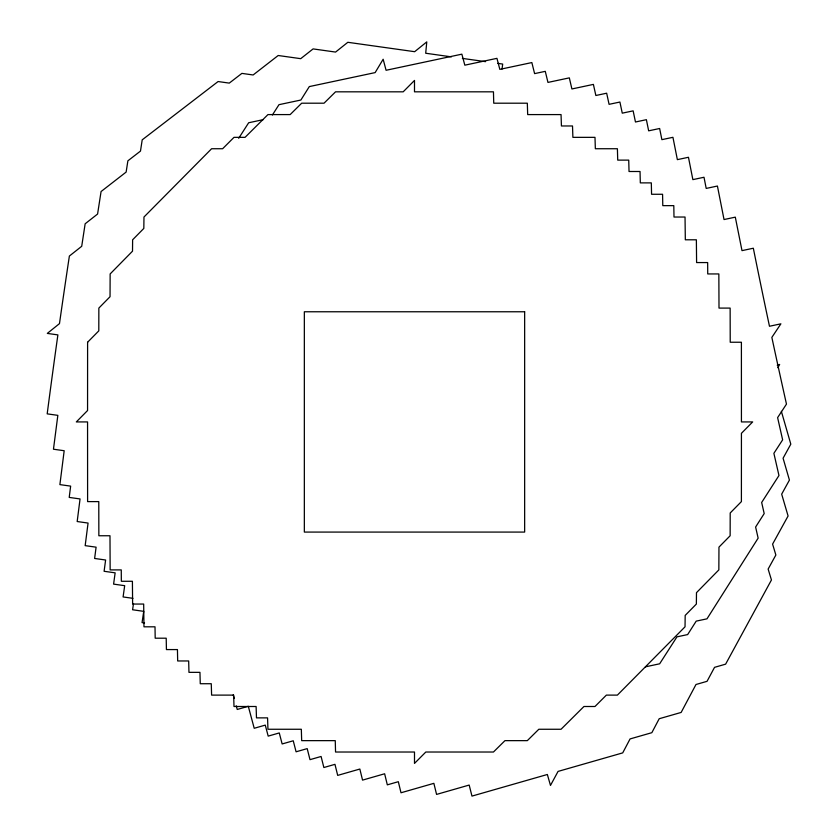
<?xml version="1.0" encoding="UTF-8"?>
<svg xmlns="http://www.w3.org/2000/svg" width="838" height="838" viewBox="0 0 838 838"><rect width="100%" height="100%" fill="white"/><g stroke="black" fill="none" stroke-linecap="round" stroke-linejoin="round"><path stroke-width="1.26" d="M502.046 69.083L502.674 64.065L497.782 63.374M133.493 603.517L132.593 609.771L143.738 611.342L142.062 622.603L144.545 622.948M777.853 367.714L779.633 364.478L777.224 365.169M272.381 115.026L278.981 104.677L300.884 100.026L309.316 86.586L375.141 72.602L383.155 59.257L386.077 70.277L461.864 54.166L464.828 65.175L496.944 58.346L499.825 69.365L531.847 62.567L534.602 73.618L545.276 71.345L547.958 82.417L569.327 77.871L571.904 88.964L593.388 84.397L595.86 95.501L606.66 93.207L609.079 104.331L619.91 102.037L622.267 113.161L633.14 110.857L635.466 122.002L646.381 119.677L648.664 130.833L659.642 128.497L661.884 139.653L672.935 137.306L677.366 159.639L688.459 157.282L692.869 179.625L704.004 177.258L706.204 188.424L717.422 186.036L724.032 219.546L735.303 217.147L741.997 250.635L753.331 248.226A1514.308 314.847 78 0 0 769.473 326.254L780.88 323.835L771.85 337.389A1516.162 315.224 78 0 0 786.473 404.105L777.612 417.628L782.64 439.835L773.883 453.327L778.963 475.523L761.658 502.475L764.193 513.579L755.614 527.039L758.139 538.143L706.989 618.832L696.21 621.126L687.652 634.576L676.957 636.849L659.653 663.801L645.407 666.839M238.694 138.301L248.666 122.757L263.142 119.677M451.389 56.858L425.704 53.244L426.772 41.9L414.653 51.694L347.833 42.298L335.577 52.071L313.098 48.908L300.716 58.67L278.195 55.507L253.128 74.97L241.889 73.388L229.277 83.109L218.1 81.537L142.209 139.841L140.48 151.091L127.879 160.823L126.14 172.073L101.073 191.535L97.585 214.036L85.151 223.788L81.715 246.288L69.376 256.051A1516.162 289.299 -82 0 0 59.477 323.625L47.295 333.409L57.885 334.896A1514.308 288.942 -82 0 0 47.19 413.857L57.843 415.355L53.464 449.22L64.18 450.729L59.886 484.615L70.643 486.124L69.219 497.416L80.05 498.935L77.18 521.529L88.063 523.059L85.172 545.643L96.098 547.172L94.621 558.464L105.609 560.004L104.101 571.286L115.141 572.836L113.601 584.117L124.684 585.678L123.092 596.949L132.98 598.332M462.377 58.398L485.569 61.656M781.362 411.343L790.81 444.161L783.08 458.218L789.427 480.08L781.676 494.148L788.087 515.988L772.594 544.113L775.862 555.018L768.132 569.075L771.452 579.969L725.624 664.157L714.542 667.341L707.042 681.325L695.99 684.499L681.137 712.436L659.202 718.732L651.849 732.684L630.071 738.927L622.718 752.88L558.066 771.41L550.482 785.426L547.35 774.49L471.972 796.1L469.175 785.059L436.577 794.414L433.864 783.341L401.004 792.769L398.322 781.697L387.324 784.85L384.632 773.778L362.55 780.115L359.848 769.043L337.693 775.391L334.959 764.34L323.866 767.524L321.09 756.473L309.997 759.657L307.19 748.617L296.086 751.801L293.248 740.782L282.144 743.955L279.264 732.946L268.191 736.12L265.269 725.111L254.218 728.285L248.299 706.298L237.248 709.461L236.253 705.806M233.247 694.828L234.252 698.483M87.602 342.239L87.561 410.536L76.331 421.923L87.561 421.923L87.602 501.606L98.779 501.606L98.853 535.754L109.988 535.754L110.145 569.903L121.259 569.903L121.342 581.279L132.404 581.279L132.624 604.051L143.675 604.051L143.968 626.814L155.009 626.814L155.187 638.2L166.207 638.2L166.427 649.576L177.436 649.576L177.677 660.962L188.676 660.962L188.959 672.348L199.957 672.348L200.261 683.724L211.27 683.724L211.605 695.111L233.645 695.111L234.001 706.497L256.114 706.497L256.48 717.873L267.563 717.873L267.951 729.259L301.324 729.259L301.68 740.645L335.263 740.645L335.546 752.021L414.496 752.021L414.496 763.408L425.819 752.021L493.456 752.021L504.958 740.645L527.322 740.645L538.824 729.259L561.051 729.259L583.95 706.497L594.99 706.497L606.377 695.111L617.397 695.111L685.034 626.814L685.18 615.427L696.368 604.051L696.483 592.665L718.847 569.903L718.962 547.13L730.139 535.754L730.202 512.982L741.4 501.606L741.431 433.309L752.66 421.923L741.431 421.923L741.4 342.239L730.223 342.239L730.139 308.091L719.004 308.091L718.847 273.942L707.733 273.942L707.66 262.566L696.598 262.566L696.368 239.794L685.327 239.794L685.034 217.032L673.993 217.032L673.804 205.645L662.785 205.645L662.575 194.269L651.566 194.269L651.315 182.883L640.316 182.883L640.043 171.497L629.034 171.497L628.73 160.121L617.721 160.121L617.397 148.735L595.347 148.735L594.99 137.348L572.888 137.348L572.511 125.972L561.429 125.972L561.051 114.586L527.678 114.586L527.322 103.2L493.739 103.2L493.456 91.824L414.496 91.824L414.496 80.438L403.183 91.824L335.546 91.824L324.034 103.2L301.68 103.2L290.168 114.586L267.951 114.586L245.052 137.348L234.001 137.348L222.625 148.735L211.605 148.735L143.968 217.032L143.822 228.418L132.624 239.794L132.509 251.18L110.145 273.942L110.04 296.715L98.853 308.091L98.8 330.863L87.602 342.239M524.651 311.767L304.341 311.767L304.341 532.078L524.651 532.078L524.651 311.767"/></g></svg>
